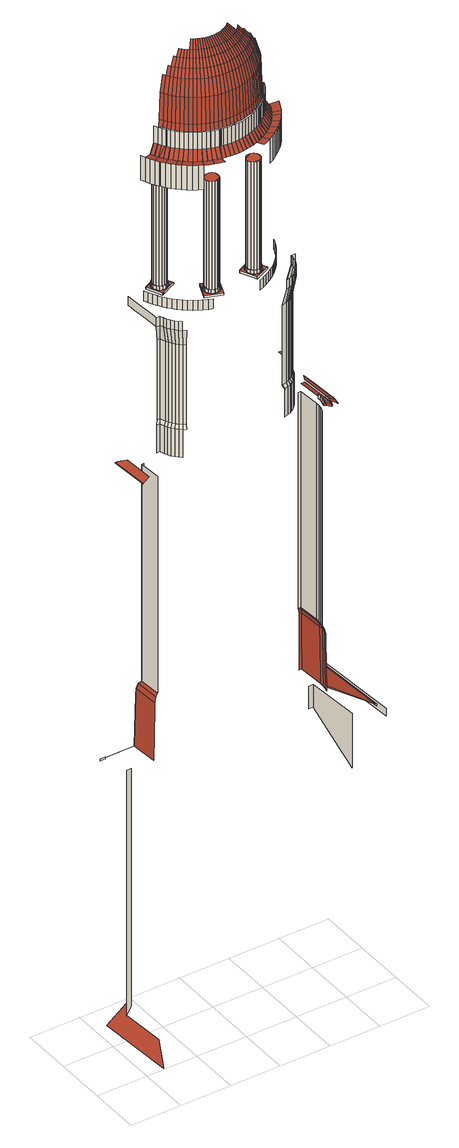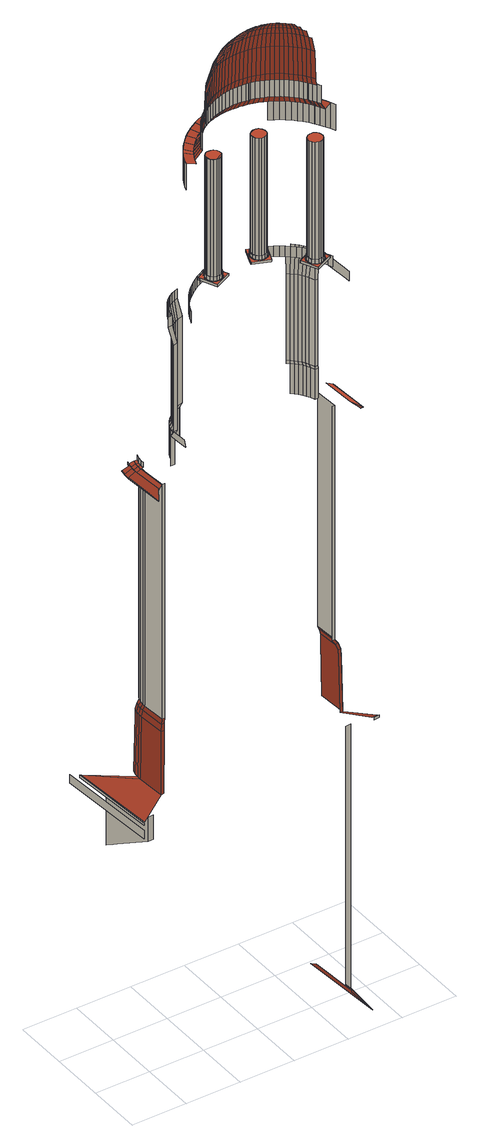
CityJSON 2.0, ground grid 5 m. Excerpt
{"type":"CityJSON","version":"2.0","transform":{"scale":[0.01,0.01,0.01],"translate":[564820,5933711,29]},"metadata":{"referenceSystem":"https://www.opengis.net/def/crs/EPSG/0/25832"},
"CityObjects":{
"building1":{"type":"Building","attributes":{"Grundfläche 2D":"3244.590595","Grundhöhe NN":"18.526"},"children":["building1-1","building1-2","building1-3","building1-4","building1-5","building1-6","building1-7","building1-8","building1-9","building1-10","building1-11","building1-12"],"geometry":[{"type":"MultiSurface","lod":"3","boundaries":[[[0,1,2,3]],[[4,5,6,7,8,9,10]],[[11,12,13,14,15,16]],[[17,18,19,20]],[[14,13,21,22]],[[6,5,23,24]],[[25,9,8]],[[14,26,27,15]],[[14,22,26]],[[28,29,30,31,32,17,33,34]],[[31,30,29,28,35,36]],[[37,38,39,40]],[[35,40,39,36]],[[31,41,42,18,17,32]],[[41,31,36,43]],[[43,36,39,44]],[[44,39,38,45]],[[46,47,48,49]],[[50,46,49,51]],[[52,53,54,55]],[[56,50,51,57]],[[58,49,48,59,60]],[[52,61,62,63,53]],[[64,56,57,65]],[[66,67,68,48,47,69,70,71,72,73]],[[63,62,61,58,60,59]],[[74,52,55,75]],[[76,74,75,77]],[[51,49,58,78,79]],[[80,64,65,81]],[[57,51,79,82]],[[83,76,77,84]],[[52,74,85,86,61]],[[74,76,87,85]],[[65,57,82,88]],[[61,86,85,79,78,58]],[[76,83,89,87]],[[85,87,82,79]],[[90,80,81,91]],[[92,83,84,93]],[[81,65,88,94]],[[87,89,88,82]],[[83,92,95,89]],[[96,97,98,99]],[[89,95,94,88]],[[100,92,93,101]],[[102,96,99,103]],[[91,81,94,104]],[[105,90,91,106]],[[92,100,107,95]],[[108,102,103,109]],[[95,107,104,94]],[[110,100,101,111]],[[106,91,104,112]],[[113,108,109,114]],[[100,110,115,107]],[[116,113,114,117]],[[107,115,112,104]],[[118,119,120,116,117,121]],[[122,123,124,125,126,127]],[[128,106,112,129]],[[110,130,131,115]],[[124,132,133,125]],[[115,131,129,112]],[[134,133,132,135,136]],[[137,119,118,138]],[[139,96,102,108,140,141,142,143]],[[136,144,145,146,147,134]],[[148,149,140,108,113,116,120,119,150,151]],[[145,152,153,146]],[[154,137,138,155]],[[152,156,157,153]],[[143,158,139]],[[159,154,155,160]],[[141,161,142]],[[150,119,137,154,162,163,164,165]],[[156,166,167,157]],[[149,168,169,140]],[[143,142,161,170,158]],[[171,159,160,172]],[[161,141,140,169,173]],[[165,174,150]],[[151,150,174,175,176,148]],[[167,166,177,178]],[[162,154,159,179,180]],[[158,170,161,181,182,183]],[[149,148,184,185,168]],[[161,173,169,186,187,181]],[[148,176,184]],[[188,171,172,189]],[[177,190,191,178]],[[169,168,185,192,193,186]],[[165,164,194,174]],[[163,162,195,194,164]],[[185,184,176,196,197,192]],[[176,175,198,196]],[[199,200,201,202]],[[198,175,174,203]],[[179,159,171,188,204,205,206,207]],[[208,199,202,209]],[[210,211,200,199]],[[180,179,212,195,162]],[[174,194,213,203]],[[214,215,216,188,189,217]],[[191,190,218,219]],[[220,210,199,208]],[[221,208,209,222]],[[207,212,179]],[[194,195,223,213]],[[224,220,208,221]],[[225,221,222,226]],[[218,227,228,219]],[[229,230,210,220]],[[231,211,210,230]],[[232,215,214,233]],[[224,221,225,234]],[[207,206,235,212]],[[236,225,226,237]],[[223,195,212,238]],[[239,229,220,224]],[[205,204,240,235,206]],[[204,188,216,215,232,241,242,243,244]],[[245,234,225,236]],[[212,235,246,238]],[[247,236,237,248]],[[249,239,224,234]],[[244,240,204]],[[228,227,250,251]],[[252,245,236,247]],[[253,249,234,245]],[[254,255,230,229]],[[235,240,256,246]],[[247,248,257,258]],[[244,243,259,240]],[[260,254,229,239]],[[252,247,258,261]],[[262,253,245,252]],[[263,260,239,249]],[[251,250,264,265]],[[242,241,266,259,243]],[[267,258,257,268]],[[256,240,259,269]],[[270,262,252,261]],[[271,261,258,267]],[[272,263,249,253]],[[273,266,241]],[[241,232,274,275,276,277,278,279,273]],[[280,267,268,281]],[[264,282,283,284,285,265]],[[286,272,253,262]],[[287,270,261,271]],[[259,266,288,269]],[[289,271,267,280]],[[254,260,290,291]],[[292,286,262,270]],[[266,273,279,293,294]],[[278,293,279]],[[260,263,295,290]],[[296,280,281,297]],[[298,287,271,289]],[[266,294,293,299,300,288]],[[301,289,280,296]],[[263,272,302,295]],[[303,292,270,287]],[[272,286,304,302]],[[305,298,289,301]],[[306,296,297,307]],[[278,277,276,308,309,293]],[[310,301,296,306]],[[275,311,312,313,314,315,276]],[[293,309,316,299]],[[286,292,317,304]],[[303,287,298,318]],[[319,320,290,295]],[[321,305,301,310]],[[322,319,295,302]],[[316,309,308,323]],[[324,306,307,325]],[[292,303,326,317]],[[327,318,298,305]],[[308,276,315,328,329]],[[330,310,306,324]],[[331,322,302,304]],[[308,329,328,332,333,323]],[[303,318,334,326]],[[314,313,335,328,315]],[[336,321,310,330]],[[337,331,304,317]],[[327,305,321,338]],[[339,324,325,340]],[[341,330,324,339]],[[318,327,342,334]],[[337,317,326,343]],[[344,338,321,336]],[[338,345,342,327]],[[346,336,330,341]],[[332,328,335,347]],[[348,343,326,334]],[[349,350,351,352,335,313]],[[353,339,340,354]],[[355,341,339,353]],[[335,352,351,350,356,357,358,347]],[[359,348,334,342]],[[344,360,345,338]],[[349,361,362,363,364,350]],[[365,344,336,346]],[[350,364,363,366,367,356]],[[346,341,355,368]],[[366,363,362,369]],[[370,371,372,362,361]],[[353,354,373,374]],[[359,342,345,375]],[[337,343,376,377]],[[378,355,353,374]],[[379,365,346,368]],[[344,365,380,360]],[[381,368,355,378]],[[343,348,382,376]],[[375,345,360,383]],[[369,362,372,384]],[[348,359,385,382]],[[365,379,386,380]],[[387,374,373,388]],[[389,379,368,381]],[[390,391,392,372,371]],[[393,383,360,380]],[[394,378,374,387]],[[359,375,395,385]],[[396,381,378,394]],[[372,392,397,384]],[[379,389,398,386]],[[399,393,380,386]],[[375,383,400,395]],[[401,389,381,396]],[[402,387,388,403]],[[404,394,387,402]],[[383,393,405,400]],[[391,406,407,408,392]],[[409,396,394,404]],[[410,399,386,398]],[[389,401,411,398]],[[412,401,396,409]],[[393,399,413,405]],[[397,392,408,414]],[[415,402,403,416]],[[417,410,398,411]],[[418,404,402,415]],[[401,412,419,411]],[[420,409,404,418]],[[399,410,421,413]],[[422,423,424,408,407]],[[425,412,409,420]],[[408,424,426,414]],[[427,417,411,419]],[[410,417,428,421]],[[412,425,429,419]],[[430,415,416,431]],[[432,418,415,430]],[[433,420,418,432]],[[417,427,434,428]],[[435,427,419,429]],[[436,437,438,424,423]],[[439,425,420,433]],[[425,439,440,429]],[[424,438,441,426]],[[427,435,442,434]],[[443,430,431,444]],[[445,432,430,443]],[[446,435,429,440]],[[447,433,432,445]],[[448,438,437]],[[449,439,433,447]],[[439,449,450,440]],[[435,446,451,442]],[[448,452,453,438]],[[438,453,454,441]],[[455,446,440,450]],[[456,443,444,457]],[[446,455,458,451]],[[459,445,443,456]],[[460,447,445,459]],[[449,461,462,450]],[[461,449,447,460]],[[463,455,450,462]],[[455,463,464,458]],[[465,466,467,453,452]],[[453,467,468,454]],[[461,469,470,462]],[[471,456,457,472]],[[473,459,456,471]],[[474,460,459,473]],[[469,461,460,474]],[[463,475,476,464]],[[475,463,462,470]],[[477,467,466]],[[475,478,479,476]],[[469,480,481,470]],[[477,482,483,467]],[[478,475,470,481]],[[480,469,474,484]],[[484,474,473,485]],[[485,473,471,486]],[[486,471,472,487]],[[468,467,483,488]],[[478,489,490,479]],[[491,483,482]],[[492,493,481,480]],[[489,478,481,493]],[[480,484,494,492]],[[483,495,496,497,498,488]],[[489,499,500,490]],[[483,491,501,496,495]],[[494,484,485,502]],[[502,485,486,503]],[[503,486,487,504]],[[505,506,507,508]],[[499,489,493,509]],[[492,510,509,493]],[[511,512,500,499]],[[513,496,501]],[[482,514,515,516,517,518,513,501,491]],[[510,492,494,519]],[[519,494,502,520]],[[496,521,522,523,524,497]],[[511,525,526,512]],[[511,499,509,527]],[[520,502,503,528]],[[513,518,522,521,496]],[[528,503,504,529]],[[510,530,527,509]],[[506,531,532,533,534,507]],[[530,510,519,535]],[[536,537,526,525]],[[525,511,527,538]],[[517,522,518]],[[535,519,520,539]],[[522,540,541,542,543,523]],[[544,538,527,530]],[[539,520,528,545]],[[545,528,529,546]],[[536,547,548,537]],[[522,517,549,541,540]],[[536,525,538,550]],[[530,535,551,544]],[[532,552,553,533]],[[554,550,538,544]],[[551,535,539,555]],[[555,539,545,556]],[[557,516,558,559]],[[547,536,550,560]],[[556,545,546,561]],[[541,562,563,564,565,542]],[[566,567,563,562,541,549]],[[516,557,568,569,567,566,549,517]],[[554,544,551,570]],[[554,571,560,550]],[[563,572,573,564]],[[572,574,575,573]],[[567,572,563]],[[576,547,560,577]],[[570,551,555,578]],[[552,579,580,581,582,553]],[[583,574,572,567]],[[578,555,556,584]],[[574,585,586,587,588,575]],[[584,556,561,589]],[[571,590,577,560]],[[571,554,570,591]],[[574,583,592,586,585]],[[593,576,577,594]],[[595,569,568,557,559,596]],[[591,570,578,597]],[[590,598,594,577]],[[578,584,599,597]],[[580,600,601,581]],[[602,593,594,603]],[[590,571,591,604]],[[599,584,589,605]],[[586,606,607,587]],[[608,586,592]],[[567,569,609,610,611,612,608,592,583]],[[608,612,606,586]],[[613,610,609,569,595,614]],[[598,615,603,594]],[[604,591,597,616]],[[598,590,604,617]],[[616,597,599,618]],[[619,620,621,622]],[[618,599,605,623]],[[600,624,625,601]],[[626,627,628,620]],[[615,629,630,603]],[[607,606,631,632]],[[627,626,633,634]],[[617,604,616,635]],[[620,628,636,637,638,621]],[[639,640,631,606,612]],[[615,598,617,641]],[[627,642,636,628]],[[635,616,618,643]],[[611,610,613,644]],[[645,646,621,638,637]],[[643,618,623,647]],[[617,635,648,641]],[[642,627,634,649]],[[632,631,650,651]],[[652,653,646,645]],[[629,615,641,654]],[[625,624,655,656]],[[657,658,650,631,640]],[[612,611,659,660,658,657,640,639]],[[648,635,643,661]],[[643,647,662,661]],[[636,663,664,637]],[[642,665,663,636]],[[666,629,654,667]],[[659,611,644,668]],[[654,641,648,669]],[[670,645,637,664]],[[651,650,671,672]],[[665,642,649,673]],[[674,652,645,670]],[[655,675,676,656]],[[669,648,661,677]],[[678,679,671,650,658]],[[661,662,680,677]],[[663,681,682,664]],[[667,654,669,683]],[[684,681,663,665]],[[671,685,686,672]],[[687,670,664,682]],[[684,665,673,688]],[[689,674,670,687]],[[660,659,668,690]],[[691,671,679]],[[691,692,685,671]],[[683,669,677,693]],[[677,680,694,693]],[[695,667,683,696]],[[681,697,698,682]],[[676,675,699,700]],[[658,660,701,702,692,691,679,678]],[[703,697,681,684]],[[686,685,704,705]],[[706,687,682,698]],[[703,684,688,707]],[[696,683,693,708]],[[709,689,687,706]],[[710,711,704,685]],[[710,685,692]],[[708,693,694,712]],[[701,660,690,713]],[[697,714,715,698]],[[703,716,714,697]],[[705,704,717,718]],[[700,699,719,720]],[[721,706,698,715]],[[716,703,707,722]],[[723,724,717,704]],[[725,709,706,721]],[[723,704,711]],[[692,702,726,711,710]],[[714,727,728,715]],[[717,729,730,731,732,718]],[[716,733,727,714]],[[702,701,713,734]],[[735,721,715,728]],[[720,719,736,737]],[[733,716,722,738]],[[739,725,721,735]],[[740,741,730,729,717,724]],[[727,742,743,728]],[[733,744,742,727]],[[745,735,728,743]],[[744,733,738,746]],[[726,702,734,747]],[[737,736,748,749]],[[742,750,751,743]],[[752,739,735,745]],[[744,753,750,742]],[[754,745,743,751]],[[753,744,746,755]],[[724,723,711,726,756,757,758,759,760,761,762,741,740]],[[750,763,764,751]],[[753,765,763,750]],[[749,748,766,767]],[[768,752,745,754]],[[769,757,756,726,747,770]],[[765,753,755,771]],[[763,772,773,764]],[[754,751,764,774]],[[765,775,772,763]],[[776,768,754,774]],[[766,777,778,779,780,767]],[[781,774,764,773]],[[782,759,758,757,769,783]],[[775,765,771,784]],[[772,785,786,787,788,773]],[[789,790,786,785,772,775]],[[787,791,781,773,788]],[[792,776,774,781]],[[793,790,789,775,784,794]],[[786,795,796,797,798,787]],[[799,792,781,791]],[[786,790,800,796,795]],[[760,759,782,801]],[[802,791,787,798,797]],[[800,790,793,803]],[[804,799,791,802]],[[805,806,807,808,809,796,800]],[[810,811,812,813]],[[811,814,815,812]],[[816,814,811,817]],[[818,819,820,821]],[[814,822,823,815]],[[824,825,819,818]],[[826,827,816,817,828]],[[816,829,822,814]],[[822,830,831,823]],[[819,832,833,820]],[[827,826,828,834,835,836,837]],[[829,838,830,822]],[[825,839,832,819]],[[840,841,829,816,827]],[[832,842,843,833]],[[841,840,827,837,836,844,845]],[[839,846,842,832]],[[847,848,838,829,841]],[[825,824,849,850]],[[847,841,845,844,851,848]],[[852,831,830,853]],[[854,853,830,838]],[[853,855,856,852]],[[850,849,857,858]],[[848,859,854,838]],[[839,825,850,860]],[[861,855,853,854]],[[846,839,860,862]],[[860,850,858,863]],[[859,864,861,854]],[[865,859,848,851,866]],[[844,867,851]],[[864,859,865,866,868,869]],[[862,860,863,870]],[[871,872,863,858,873]],[[874,846,862,875]],[[876,872,871,873,877,878]],[[879,880,881,882,883,884]],[[885,886,870,863,872]],[[885,872,876,887]],[[886,885,887,888]],[[889,890,891,892,870,886]],[[880,879,893,894]],[[895,891,890,889,886,888,896]],[[866,851,867,897]],[[898,899,900,901]],[[902,903,904,905]]],"semantics":{"surfaces":[{"type":"WallSurface"},{"type":"RoofSurface"}],"values":[0,1,0,1,1,0,1,0,1,1,1,0,1,1,1,1,0,0,0,0,0,0,0,0,0,0,0,0,0,0,0,0,0,0,0,0,0,0,0,0,0,0,0,0,0,0,0,0,0,0,0,0,0,0,0,0,0,0,0,0,0,0,0,0,0,0,1,0,1,0,0,0,1,0,1,1,0,1,1,0,1,1,1,0,1,0,1,0,1,0,0,0,1,1,0,0,1,0,1,1,1,1,0,0,0,1,1,1,0,1,1,0,1,1,0,1,1,1,0,1,1,1,1,0,1,1,1,0,1,1,1,0,1,1,1,1,1,1,0,1,1,0,1,1,1,1,1,1,0,1,1,0,1,1,1,1,1,1,1,1,0,1,1,1,1,1,1,1,1,1,0,1,1,1,1,1,0,1,1,1,1,1,1,0,1,1,1,1,1,1,1,1,1,1,1,1,0,1,1,1,1,0,1,1,1,1,0,1,0,1,1,1,1,1,1,1,1,1,1,0,1,1,1,1,1,1,1,1,1,0,1,1,1,1,1,1,1,1,1,1,1,1,1,0,1,1,1,1,1,1,1,1,0,1,1,1,1,1,1,1,1,1,1,1,0,1,1,1,1,1,1,1,1,1,1,0,1,1,1,1,1,1,1,1,1,1,0,1,1,1,1,1,1,1,1,1,1,1,1,1,1,1,1,0,1,1,1,1,1,0,1,1,1,1,1,0,1,1,1,1,1,1,1,0,1,1,1,1,1,1,0,1,1,1,1,1,0,1,1,1,1,1,1,1,0,1,1,1,0,1,1,0,1,1,1,1,0,0,1,1,1,0,1,1,0,1,1,1,1,1,0,1,1,1,0,1,1,1,0,1,1,1,0,1,1,1,1,0,1,0,0,1,0,0,1,0,1,1,0,1,0,0,1,1,0,0,0,1,0,1,1,1,1,0,0,1,0,1,0,0,0,0,0,1,1,1,0,1,0,0,0,0,0,0,1,1,1,1,1,0,0,1,0,0,0,0,1,0,1,1,1,0,0,0,0,0,0,0,1,0,1,1,0,0,0,0,0,0,0,0,1,0,0,0,0,0,0,0,0,0,0,0,1,0,0,0,0,0,0,0,0,0,0,0,0,0,0,0,0,0,0,0,0,0,0,0,0,0,0,0,0,0,1,0,0,1,1,1,0,0,1,1,1,1,0,1,1,1,1,1,0,1,0,0,1,1,1,1,0,1,1,1,1,0,1,1,0,0,1,0,0,1,0,0,1,0,0]}}]},
"building1-1":{"type":"BuildingInstallation","parents":["building1"],"geometry":[{"type":"MultiSurface","lod":"3","boundaries":[[[906,907,908,909,910,911,912,913,914,915,916,917,918,919,920,921,922,923,924,925,926,927]],[[928,929,930,912,911,910]],[[931,928,910,909]],[[930,932,913,912]],[[914,913,932,933]],[[933,934,915,914]],[[934,935,936,917,916,915]],[[936,937,918,917]],[[937,938,939,920,919,918]],[[940,922,921,920,939,941]],[[940,942,943,924,923,922]],[[925,924,943,944]],[[944,945,926,925]],[[927,926,945,946]],[[946,947,948,907,906,927]],[[948,949,908,907]],[[949,931,909,908]]],"semantics":{"surfaces":[{"type":"RoofSurface"},{"type":"WallSurface"}],"values":[0,1,1,1,1,1,1,1,1,1,1,1,1,1,1,1,1]}}]},
"building1-2":{"type":"BuildingInstallation","parents":["building1"],"geometry":[{"type":"MultiSurface","lod":"3","boundaries":[[[950,951,952,953,954,955,956,957,958,959,960,961,962,963,964,965,966,967,968,969]],[[970,971,972,955,954,953]],[[973,970,953,952]],[[972,974,956,955]],[[957,956,974,975]],[[975,976,958,957]],[[976,977,959,958]],[[977,978,979,961,960,959]],[[979,980,962,961]],[[981,964,963,962,980,982]],[[981,983,965,964]],[[983,984,985,967,966,965]],[[985,986,968,967]],[[986,987,969,968]],[[950,969,987,988]],[[988,989,951,950]],[[989,973,952,951]]],"semantics":{"surfaces":[{"type":"RoofSurface"},{"type":"WallSurface"}],"values":[0,1,1,1,1,1,1,1,1,1,1,1,1,1,1,1,1]}}]},
"building1-3":{"type":"BuildingInstallation","parents":["building1"],"geometry":[{"type":"MultiSurface","lod":"3","boundaries":[[[990,991,992,993,994,995,996,997,998,999],[1000,1001,1002,1003,1004,1005,1006,1007,1008,1009,1010,1011,1012,1013,1014,1015,1016,1017,1018]],[[1019,1020,993,992]],[[994,993,1020,1021]],[[1021,1022,1023,996,995,994]],[[1023,1024,1025,1026,999,998,997,996]],[[1026,1027,990,999]],[[1027,1028,991,990]],[[1028,1019,992,991]]],"semantics":{"surfaces":[{"type":"RoofSurface"},{"type":"WallSurface"}],"values":[0,1,1,1,1,1,1,1]}}]},
"building1-4":{"type":"BuildingInstallation","parents":["building1"],"geometry":[{"type":"MultiSurface","lod":"3","boundaries":[[[1000,1018,1017,1016,1015,1014,1013,1012,1011,1010,1009,1008,1007,1006,1005,1004,1003,1002,1001]],[[1029,1030,1014,1015]],[[1030,1031,1013,1014]],[[1032,1033,1018,1000]],[[1033,1034,1017,1018]],[[1031,1035,1036,1011,1012,1013]],[[1036,1037,1010,1011]],[[1037,1038,1009,1010]],[[1038,1039,1008,1009]],[[1040,1006,1007,1008,1039,1041]],[[1040,1042,1043,1004,1005,1006]],[[1043,1044,1003,1004]],[[1002,1003,1044,1045]],[[1045,1046,1001,1002]],[[1046,1032,1000,1001]],[[1034,1047,1016,1017]],[[1015,1016,1047,1029]]],"semantics":{"surfaces":[{"type":"RoofSurface"},{"type":"WallSurface"}],"values":[0,1,1,1,1,1,1,1,1,1,1,1,1,1,1,1,1]}}]},
"building1-5":{"type":"BuildingInstallation","parents":["building1"],"geometry":[{"type":"MultiSurface","lod":"3","boundaries":[[[1048,1049,1050,1051,1052,1053,1054],[1055,1056,1057,1058,1059,1060,1061,1062,1063,1064,1065,1066,1067,1068,1069,1070,1071]],[[1072,1073,1074,1051,1050,1049]],[[1074,1075,1076,1053,1052,1051]],[[1076,1077,1054,1053]],[[1077,1078,1072,1049,1048,1054]]],"semantics":{"surfaces":[{"type":"RoofSurface"},{"type":"WallSurface"}],"values":[0,1,1,1,1]}}]},
"building1-6":{"type":"BuildingInstallation","parents":["building1"],"geometry":[{"type":"MultiSurface","lod":"3","boundaries":[[[1058,1057,1056,1055,1071,1070,1069,1068,1067,1066,1065,1064,1063,1062,1061,1060,1059]],[[1079,1062,1080]],[[1079,1081,1061,1062]],[[1081,1082,1060,1061]],[[1083,1084,1057,1058]],[[1056,1057,1084,1085]],[[1086,1087,1070,1071]],[[1087,1088,1069,1070]],[[1088,1089,1068,1069]],[[1089,1090,1067,1068]],[[1085,1091,1055,1056]],[[1091,1086,1071,1055]],[[1090,1092,1066,1067]],[[1092,1093,1065,1066]],[[1093,1094,1064,1065]],[[1094,1080,1062,1063,1064]],[[1059,1060,1082,1095]],[[1095,1083,1058,1059]]],"semantics":{"surfaces":[{"type":"RoofSurface"},{"type":"WallSurface"}],"values":[0,1,1,1,1,1,1,1,1,1,1,1,1,1,1,1,1,1]}}]},
"building1-7":{"type":"BuildingInstallation","parents":["building1"],"geometry":[{"type":"MultiSurface","lod":"3","boundaries":[[[1096,1097,1098,1099,1100,1101,1102,1103,1104,1105,1106,1107,1108,1109]],[[1107,1110,1108]],[[1097,1111,1098]],[[1098,1112,1099]],[[1113,1114,1107,1106]],[[1104,1103,1115,1116]],[[1104,1117,1105]],[[1106,1105,1118,1119]],[[1120,1121,1122,1109,1108,1110]],[[1110,1107,1123,1120]],[[1122,1124,1096,1109]],[[1124,1125,1097,1096]],[[1125,1126,1111,1097]],[[1126,1127,1128,1112,1098,1111]],[[1128,1129,1130,1100,1099,1112]],[[1130,1131,1132,1102,1101,1100]],[[1132,1133,1103,1102]],[[1133,1134,1115,1103]],[[1134,1135,1116,1115]],[[1135,1136,1104,1116]],[[1136,1137,1117,1104]],[[1137,1138,1139,1118,1105,1117]],[[1139,1140,1119,1118]],[[1140,1141,1142,1113,1106,1119]],[[1142,1143,1114,1113]],[[1107,1114,1143,1123]]],"semantics":{"surfaces":[{"type":"RoofSurface"},{"type":"WallSurface"}],"values":[0,0,0,0,0,0,0,0,1,1,1,1,1,1,1,1,1,1,1,1,1,1,1,1,1,1]}}]},
"building1-8":{"type":"BuildingInstallation","parents":["building1"],"geometry":[{"type":"MultiSurface","lod":"3","boundaries":[[[1144,1145,1146,1147,1148,1149,1150,1151,1152,1153,1154,1155,1156,1157,1158,1159,1160,1161,1162,1163]],[[1164,1147,1146,1165]],[[1166,1165,1146,1145]],[[1164,1167,1148,1147]],[[1167,1168,1149,1148]],[[1168,1169,1150,1149]],[[1169,1170,1151,1150]],[[1170,1171,1172,1153,1152,1151]],[[1172,1173,1154,1153]],[[1173,1174,1155,1154]],[[1174,1175,1156,1155]],[[1175,1176,1177,1158,1157,1156]],[[1177,1178,1159,1158]],[[1178,1179,1180,1161,1160,1159]],[[1180,1181,1162,1161]],[[1181,1182,1163,1162]],[[1144,1163,1182,1183]],[[1183,1166,1145,1144]]],"semantics":{"surfaces":[{"type":"RoofSurface"},{"type":"WallSurface"}],"values":[0,1,1,1,1,1,1,1,1,1,1,1,1,1,1,1,1,1]}}]},
"building1-9":{"type":"BuildingInstallation","parents":["building1"],"geometry":[{"type":"MultiSurface","lod":"3","boundaries":[[[1184,1185,1186,1187]],[[1185,1188,1189,1186]],[[1190,1191,1192,1193]],[[1191,1194,1195,1192]],[[1196,1197,1198,1199,1200,1201]],[[1198,1202,1203,1204,1205,1199]],[[1188,1206,1207,1189]],[[1206,1208,1209,1207]],[[1208,1210,1211,1209]],[[1210,1212,1213,1211]],[[1212,1214,1215,1216,1217,1213]],[[1215,1196,1201,1216]],[[1203,1218,1219,1220,1221,1204]],[[1219,1222,1190,1193,1223,1220]],[[1194,1224,1225,1195]],[[1224,1184,1187,1225]]],"semantics":{"surfaces":[{"type":"WallSurface"}],"values":[0,0,0,0,0,0,0,0,0,0,0,0,0,0,0,0]}}]},
"building1-10":{"type":"BuildingInstallation","parents":["building1"],"geometry":[{"type":"MultiSurface","lod":"3","boundaries":[[[1226,1227,1228,1229,1230,1231,1232,1233,1234,1235,1236,1237]],[[1238,1239,1240,1233,1232,1231]],[[1228,1227,1241,1242]],[[1242,1243,1229,1228]],[[1243,1244,1238,1231,1230,1229]],[[1240,1245,1246,1235,1234,1233]],[[1236,1235,1246,1247]],[[1247,1248,1249,1241,1227,1226,1237,1236]]],"semantics":{"surfaces":[{"type":"RoofSurface"},{"type":"WallSurface"}],"values":[0,1,1,1,1,1,1,1]}}]},
"building1-11":{"type":"BuildingInstallation","parents":["building1"],"geometry":[{"type":"MultiSurface","lod":"3","boundaries":[[[1250,1251,1252,1253,1254,1255,1256,1257,1258,1259]],[[1258,1260,1261]],[[1257,1262,1258]],[[1263,1259,1258,1261,1264]],[[1265,1266,1257,1256]],[[1254,1267,1255]],[[1255,1268,1256]],[[1254,1253,1269,1270]],[[1271,1272,1273,1250,1259,1263]],[[1263,1264,1274,1271]],[[1273,1275,1251,1250]],[[1275,1276,1252,1251]],[[1276,1277,1253,1252]],[[1277,1278,1269,1253]],[[1278,1279,1270,1269]],[[1279,1280,1281,1267,1254,1270]],[[1281,1282,1283,1268,1255,1267]],[[1283,1284,1285,1265,1256,1268]],[[1285,1286,1266,1265]],[[1286,1287,1257,1266]],[[1287,1288,1262,1257]],[[1288,1289,1290,1260,1258,1262]],[[1290,1291,1261,1260]],[[1291,1274,1264,1261]]],"semantics":{"surfaces":[{"type":"RoofSurface"},{"type":"WallSurface"}],"values":[0,0,0,0,0,0,0,0,1,1,1,1,1,1,1,1,1,1,1,1,1,1,1,1]}}]},
"building1-12":{"type":"BuildingInstallation","parents":["building1"],"geometry":[{"type":"MultiSurface","lod":"3","boundaries":[[[1292,1293,1294,1295,1296,1297,1298,1299,1300,1301,1302,1303,1304,1305,1306,1307,1308,1309,1310]],[[1311,1312,1296,1295]],[[1313,1311,1295,1294]],[[1312,1314,1297,1296]],[[1314,1315,1298,1297]],[[1315,1316,1299,1298]],[[1316,1317,1300,1299]],[[1317,1318,1301,1300]],[[1318,1319,1302,1301]],[[1319,1320,1321,1304,1303,1302]],[[1321,1322,1323,1306,1305,1304]],[[1323,1324,1325,1308,1307,1306]],[[1325,1326,1309,1308]],[[1326,1327,1310,1309]],[[1327,1328,1292,1310]],[[1328,1329,1293,1292]],[[1329,1313,1294,1293]]],"semantics":{"surfaces":[{"type":"RoofSurface"},{"type":"WallSurface"}],"values":[0,1,1,1,1,1,1,1,1,1,1,1,1,1,1,1,1]}}]}
},
"vertices":[
[114,784,2751],[63,781,2751],[63,781,2773],[114,784,2773],[264,210,150],[234,640,150],[281,643,221],[278,675,221],[276,709,221],[127,785,5],[181,14,5],[240,405,5757],[240,405,5762],[240,408,5762],[214,783,5762],[214,783,5757],[240,408,5757],[334,679,2858],[359,681,2858],[125,775,2773],[74,771,2773],[305,412,5799],[284,712,5799],[234,640,2672],[281,643,2672],[275,719,196],[238,785,5762],[238,785,5757],[362,420,3448],[362,423,3448],[346,648,3448],[345,670,3448],[343,671,3384],[352,418,2858],[361,419,3384],[376,421,3502],[360,657,3502],[395,424,5757],[380,639,5757],[380,639,3533],[395,424,3533],[369,671,3448],[368,673,3384],[384,658,3502],[404,641,3533],[404,641,5757],[526,584,7257],[491,582,7257],[491,582,7165],[526,584,7165],[537,553,7257],[537,553,7165],[537,600,6136],[505,598,6136],[505,598,5850],[537,600,5850],[551,522,7257],[551,522,7165],[548,617,6999],[520,615,6998],[533,616,6998],[548,617,6176],[533,616,6176],[520,615,6176],[569,493,7257],[569,493,7165],[470,872,7165],[477,783,7165],[489,613,7165],[489,613,7257],[470,872,7257],[464,963,7257],[464,963,7165],[467,924,7165],[551,559,6136],[551,559,5850],[565,530,6136],[565,530,5850],[553,603,6999],[566,565,6999],[590,465,7257],[590,465,7165],[579,537,6999],[581,501,6136],[581,501,5850],[566,565,6176],[553,603,6176],[579,537,6176],[595,511,6999],[595,511,6176],[614,440,7257],[614,440,7165],[601,475,6136],[601,475,5850],[614,485,6999],[614,485,6176],[515,786,8774],[499,827,8774],[499,827,8525],[515,786,8525],[624,450,6136],[624,450,5850],[535,744,8774],[535,744,8525],[635,462,6999],[640,417,7257],[640,417,7165],[635,462,6176],[557,704,8774],[557,704,8525],[649,429,6136],[649,429,5850],[659,441,6999],[579,668,8774],[579,668,8525],[659,441,6176],[582,664,8774],[582,664,8525],[609,627,8525],[609,627,8774],[593,649,8774],[593,649,8525],[537,843,7257],[550,810,7257],[553,802,7257],[553,802,7358],[550,810,7358],[537,843,7358],[669,397,7165],[685,423,6999],[677,410,6136],[685,423,6176],[572,763,7257],[572,763,7358],[593,725,7358],[577,753,7257],[593,725,7257],[638,591,8774],[638,591,8525],[587,817,8759],[624,743,8759],[606,778,8759],[605,780,8759],[588,816,8759],[606,703,7257],[616,688,7257],[616,688,7358],[606,703,7358],[647,708,8759],[626,742,8759],[671,675,8759],[649,706,8759],[642,652,7257],[642,652,7358],[670,558,8774],[670,558,8525],[669,619,7257],[669,619,7358],[639,839,8843],[703,526,8774],[703,526,8525],[655,805,8843],[725,613,8759],[698,642,8759],[697,643,8759],[672,674,8759],[699,587,7257],[699,587,7358],[688,750,8843],[673,772,8843],[648,822,8843],[739,496,8774],[739,496,8525],[660,797,8843],[716,710,8843],[696,736,8843],[695,739,8843],[731,557,7257],[731,557,7358],[755,585,8759],[727,612,8759],[655,805,9016],[648,822,9016],[639,839,9016],[694,739,8843],[691,744,8843],[673,772,9016],[660,797,9016],[776,469,8774],[776,469,8525],[764,529,7257],[764,529,7358],[691,744,9016],[688,750,9016],[740,681,8843],[766,653,8843],[695,739,9016],[694,739,9016],[696,736,9016],[696,786,9082],[679,817,9082],[669,812,9016],[686,780,9016],[716,710,9016],[821,534,8759],[789,557,8759],[787,558,8759],[757,583,8759],[716,755,9082],[706,749,9016],[706,791,9350],[689,822,9350],[793,627,8843],[740,681,9016],[815,444,8525],[815,444,8774],[809,448,8774],[809,448,8525],[800,503,7257],[800,503,7358],[724,761,9350],[737,726,9082],[728,719,9016],[766,653,9016],[745,733,9350],[760,698,9082],[751,691,9016],[836,480,7257],[836,480,7358],[762,787,9507],[745,814,9507],[730,843,9507],[856,422,8774],[856,422,8525],[768,705,9350],[822,603,8843],[784,672,9082],[776,664,9016],[793,627,9016],[782,761,9507],[853,581,8843],[892,492,8759],[857,511,8759],[855,512,8759],[822,533,8759],[792,679,9350],[822,603,9016],[810,647,9082],[803,638,9016],[802,736,9507],[875,459,7257],[875,459,7358],[818,655,9350],[824,712,9507],[794,808,9586],[778,834,9586],[853,581,9016],[831,615,9016],[838,624,9082],[884,560,8843],[811,784,9586],[845,633,9350],[848,689,9507],[831,760,9586],[914,440,7257],[914,440,7358],[917,542,8843],[867,603,9082],[861,593,9016],[884,560,9016],[873,669,9507],[874,612,9350],[851,738,9586],[893,491,8759],[898,402,8774],[941,385,8774],[969,458,8759],[967,459,8759],[931,473,8759],[929,474,8759],[898,583,9082],[892,573,9016],[924,436,7257],[956,424,7257],[956,424,7358],[924,436,7358],[873,718,9586],[899,650,9507],[917,542,9016],[904,593,9350],[855,817,9653],[840,839,9653],[896,698,9586],[952,526,8843],[930,536,8843],[872,797,9653],[930,566,9082],[924,556,9016],[927,632,9507],[952,526,9016],[930,536,9016],[934,575,9350],[890,777,9653],[921,681,9586],[910,759,9653],[955,616,9507],[962,550,9082],[958,540,9016],[987,512,8843],[984,513,8843],[967,560,9350],[985,371,8774],[1029,359,8774],[1047,436,8759],[1008,446,8759],[1007,446,8759],[984,513,9016],[930,742,9653],[946,664,9586],[910,830,9704],[895,848,9704],[985,602,9507],[926,813,9704],[987,512,9016],[996,537,9082],[992,526,9016],[952,726,9653],[972,650,9586],[1022,500,8843],[1010,504,8843],[999,547,9350],[943,797,9704],[1022,500,9016],[1010,504,9016],[974,712,9653],[1060,490,8843],[1015,590,9507],[961,782,9704],[1000,637,9586],[1030,526,9082],[1027,515,9016],[1033,536,9350],[998,699,9653],[980,768,9704],[1028,626,9586],[1022,688,9653],[1046,580,9507],[1060,490,9016],[1000,755,9704],[1049,435,8759],[1070,489,8843],[1069,489,8843],[1067,489,8843],[1065,517,9082],[1062,506,9016],[1067,527,9350],[1070,489,9016],[1069,489,9016],[1067,489,9016],[1021,744,9704],[1047,678,9653],[1087,428,8759],[1096,484,8843],[1077,488,8843],[1075,488,8843],[1056,616,9586],[1077,488,9016],[1075,488,9016],[1077,572,9507],[1096,484,9016],[1089,428,8759],[1128,422,8759],[1134,479,8843],[1098,499,9016],[1100,510,9082],[1042,734,9704],[1024,832,9760],[1009,843,9760],[1102,521,9350],[1086,609,9586],[1072,670,9653],[1109,566,9507],[1040,822,9760],[1064,725,9704],[1134,479,9016],[1056,813,9760],[1098,663,9653],[1136,505,9082],[1135,494,9016],[1115,603,9586],[1130,422,8759],[1169,420,8759],[1171,476,8843],[1086,718,9704],[1137,516,9350],[1073,805,9760],[1142,562,9507],[1171,476,9016],[1124,658,9653],[1109,712,9704],[1090,798,9760],[1145,599,9586],[1172,503,9082],[1172,492,9016],[1172,514,9350],[1108,792,9760],[1171,420,8759],[1211,420,8759],[1209,476,8843],[1174,560,9507],[1132,707,9704],[1151,654,9653],[1175,597,9586],[1126,788,9760],[1209,476,9016],[1208,503,9082],[1209,492,9016],[1155,704,9704],[1208,514,9350],[1177,653,9653],[1207,560,9507],[1144,784,9760],[1212,420,8759],[1252,422,8759],[1247,479,8843],[1206,597,9586],[1247,479,9016],[1179,703,9704],[1163,782,9760],[1204,653,9653],[1244,505,9082],[1245,494,9016],[1243,516,9350],[1239,562,9507],[1181,781,9760],[1202,703,9704],[1254,422,8759],[1293,427,8759],[1284,483,8843],[1236,599,9586],[1231,654,9653],[1284,483,9016],[1200,781,9760],[1280,510,9082],[1282,498,9016],[1278,520,9350],[1226,704,9704],[1271,566,9507],[1295,428,8759],[1266,603,9586],[1257,658,9653],[1219,782,9760],[1334,435,8759],[1321,490,8843],[1321,490,9016],[1249,707,9704],[1316,516,9082],[1318,505,9016],[1237,784,9760],[1313,527,9350],[1303,572,9507],[1295,608,9586],[1283,662,9653],[1272,712,9704],[1256,788,9760],[1335,436,8759],[1374,445,8759],[1358,500,8843],[1358,500,9016],[1324,616,9586],[1309,669,9653],[1351,525,9082],[1354,514,9016],[1347,536,9350],[1335,580,9507],[1295,717,9704],[1273,792,9760],[1375,446,8759],[1318,725,9704],[1291,798,9760],[1353,625,9586],[1334,677,9653],[1413,458,8759],[1394,511,8843],[1366,590,9507],[1381,547,9350],[1385,536,9082],[1389,525,9016],[1394,511,9016],[1339,733,9704],[1309,805,9760],[1414,458,8759],[1381,636,9586],[1359,687,9653],[1396,602,9507],[1403,515,8843],[1429,525,8843],[1429,525,9016],[1403,515,9016],[1361,743,9704],[1326,813,9760],[1451,473,8759],[1414,560,9350],[1419,550,9082],[1423,539,9016],[1426,423,7257],[1466,439,7257],[1466,439,7358],[1426,423,7358],[1383,698,9653],[1408,649,9586],[1381,754,9704],[1342,822,9760],[1453,474,8759],[1442,385,8774],[1482,401,8774],[1524,421,8774],[1490,492,8759],[1489,491,8759],[1426,616,9507],[1446,575,9350],[1447,534,8843],[1463,541,8843],[1463,541,9016],[1447,534,9016],[1401,767,9704],[1358,832,9760],[1407,711,9653],[1451,565,9082],[1456,555,9016],[1435,663,9586],[1469,441,7257],[1506,458,7257],[1506,458,7358],[1469,441,7358],[1454,631,9507],[1420,781,9704],[1373,842,9760],[1429,725,9653],[1477,592,9350],[1471,546,8843],[1496,559,8843],[1496,559,9016],[1471,546,9016],[1460,680,9586],[1483,582,9082],[1489,572,9016],[1439,796,9704],[1387,854,9760],[1525,511,8759],[1451,741,9653],[1481,649,9507],[1544,479,7257],[1544,479,7358],[1485,697,9586],[1507,611,9350],[1513,601,9082],[1565,443,8774],[1524,421,8525],[1565,443,8525],[1472,758,9653],[1520,592,9016],[1519,574,8843],[1525,578,8843],[1525,578,9016],[1519,574,9016],[1527,512,8759],[1560,533,8759],[1600,465,8774],[1604,468,8774],[1508,668,9507],[1508,717,9586],[1528,579,8843],[1528,579,9016],[1530,581,8843],[1530,581,9016],[1456,812,9704],[1491,776,9653],[1536,631,9350],[1562,490,7257],[1581,502,7257],[1581,502,7358],[1562,490,7358],[1561,534,8759],[1543,623,9082],[1532,583,8843],[1559,602,8843],[1559,602,9016],[1532,583,9016],[1550,614,9016],[1530,737,9586],[1533,688,9507],[1593,557,8759],[1472,829,9704],[1509,796,9653],[1604,468,8525],[1600,465,8525],[1563,654,9350],[1551,759,9586],[1570,646,9082],[1616,527,7257],[1616,527,7358],[1487,847,9704],[1527,816,9653],[1557,711,9507],[1578,637,9016],[1588,626,8843],[1588,626,9016],[1595,558,8759],[1623,482,8774],[1641,495,8774],[1677,524,8774],[1625,583,8759],[1641,495,8525],[1623,482,8525],[1570,782,9586],[1589,678,9350],[1579,734,9507],[1597,670,9082],[1655,434,6176],[1655,437,6176],[1655,437,6999],[1655,434,6999],[1605,662,9016],[1650,555,7257],[1650,555,7358],[1672,426,6136],[1675,426,6136],[1658,438,6176],[1588,807,9586],[1542,838,9653],[1616,651,8843],[1616,651,9016],[1672,426,5850],[1675,426,5850],[1613,704,9350],[1708,453,6176],[1708,453,6999],[1658,438,6999],[1627,584,8759],[1656,611,8759],[1600,759,9507],[1714,438,6136],[1622,696,9082],[1677,524,8525],[1719,424,7165],[1688,414,7165],[1630,689,9016],[1636,731,9350],[1714,438,5850],[1641,679,8843],[1641,679,9016],[1719,424,7257],[1688,414,7257],[1619,786,9507],[1682,585,7257],[1682,585,7358],[1657,613,8759],[1684,641,8759],[1711,556,8774],[1743,589,8774],[1645,724,9082],[1654,717,9016],[1736,465,6176],[1736,465,6999],[1743,450,6136],[1604,832,9586],[1636,813,9507],[1711,556,8525],[1657,760,9350],[1750,437,7165],[1666,708,8843],[1666,708,9016],[1743,450,5850],[1750,437,7257],[1712,617,7257],[1712,617,7358],[1666,753,9082],[1685,643,8759],[1710,673,8759],[1675,747,9016],[1762,480,6176],[1762,480,6999],[1676,789,9350],[1771,466,6136],[1688,738,8843],[1688,738,9016],[1779,454,7165],[1771,466,5850],[1779,454,7257],[1743,589,8525],[1711,675,8759],[1735,707,8759],[1685,784,9082],[1695,778,9016],[1652,841,9507],[1693,820,9350],[1788,498,6176],[1788,498,6999],[1740,650,7257],[1740,650,7358],[1772,625,8774],[1799,662,8774],[1798,486,6136],[1708,770,8843],[1708,770,9016],[1807,474,7165],[1798,486,5850],[1703,816,9082],[1807,474,7257],[1735,708,8759],[1757,741,8759],[1713,810,9016],[1772,625,8525],[1810,519,6176],[1810,519,6999],[1822,508,6136],[1726,803,8843],[1726,803,9016],[1765,686,7257],[1765,686,7358],[1833,498,7165],[1822,508,5850],[1758,743,8759],[1777,778,8759],[1833,498,7257],[1824,701,8774],[1831,543,6176],[1831,543,6999],[1735,822,8843],[1742,838,8843],[1742,838,9016],[1735,822,9016],[1844,534,6136],[1799,662,8525],[1856,525,7165],[1789,722,7257],[1789,722,7358],[1844,534,5850],[1856,525,7257],[1782,789,8759],[1794,815,8759],[1848,570,6176],[1848,570,6999],[1862,562,6136],[1875,554,7165],[1862,562,5850],[1824,701,8525],[1810,761,7257],[1810,761,7358],[1862,597,6176],[1862,597,6999],[1875,554,7257],[1877,591,6136],[1891,585,7165],[1877,591,5850],[1843,735,8774],[1847,742,8774],[1853,756,8774],[1866,784,8774],[1883,827,8774],[1810,853,8759],[1795,817,8759],[1872,626,6176],[1872,626,6999],[1888,621,6136],[1828,800,7257],[1828,800,7358],[1891,585,7257],[1847,742,8525],[1843,735,8525],[1888,621,5850],[1879,655,6176],[1879,655,6999],[1903,617,7165],[1895,652,6136],[1903,617,7257],[1834,815,7257],[1845,841,7257],[1845,841,7358],[1834,815,7358],[1910,650,7165],[1866,784,8525],[1853,756,8525],[1895,652,5850],[1884,694,6176],[1886,711,6176],[1886,711,6999],[1884,694,6999],[1900,692,6136],[1901,696,6136],[1914,682,7165],[1910,650,7257],[1901,696,5850],[1900,692,5850],[1891,711,6176],[1923,714,6176],[1923,714,6999],[1891,711,6999],[1914,682,7257],[1940,699,6136],[1883,827,8525],[1956,685,7165],[1940,699,5850],[1956,685,7257],[1939,715,6136],[1934,788,6136],[1927,887,6136],[1914,845,6176],[1918,787,6176],[2042,410,3533],[2057,442,3533],[2057,442,5757],[2042,410,5757],[2067,475,3533],[2067,475,5757],[2085,471,3502],[2074,435,3502],[2072,436,5802],[2083,471,5802],[2083,471,5850],[2072,436,5850],[2072,508,3533],[2072,508,5757],[2093,428,5797],[2105,466,5797],[2089,434,3448],[2099,467,3448],[2088,430,3448],[2091,506,3502],[2073,541,3533],[2073,541,5757],[2088,506,5802],[2088,506,5850],[2089,430,3384],[2097,426,2858],[2109,465,2858],[2100,467,3384],[2092,542,3502],[2111,504,5797],[2100,471,3448],[2105,504,3448],[2089,542,5802],[2089,542,5850],[2115,504,2858],[2106,504,3384],[2112,542,5797],[2105,508,3448],[2106,542,3448],[2143,412,5775],[2156,457,5775],[2116,542,2858],[2058,757,5757],[2058,757,3533],[2075,777,3502],[2033,755,3533],[2033,755,5757],[2143,412,5799],[2156,457,5799],[2089,792,3448],[2163,501,5775],[2051,775,3502],[2164,545,5775],[2163,501,5799],[2064,791,3448],[2090,794,3384],[2098,803,2858],[2394,145,2773],[2072,801,2858],[2065,792,3384],[2164,545,5799],[2219,444,5762],[2227,493,5762],[2219,440,5762],[2094,803,5797],[2145,829,5775],[2227,493,5757],[2219,440,5757],[2219,444,5757],[2200,778,2440],[2200,778,2672],[2237,255,2672],[2237,255,2111],[2231,338,2163],[2227,388,2195],[2227,497,5762],[2229,544,5762],[2227,497,5757],[2229,544,5757],[2229,548,5762],[2212,779,5762],[2202,923,5762],[2145,829,5799],[2153,775,2440],[2153,775,2672],[2202,923,5757],[2229,548,5757],[2339,930,2773],[2405,142,2751],[2349,942,2751],[2349,942,2773],[2405,142,2773],[2386,993,2751],[2451,68,2751],[2451,68,2672],[2386,993,2672],
[741,799,8525],[742,801,8525],[742,826,8525],[733,850,8525],[715,868,8525],[701,874,8525],[692,878,8525],[667,878,8525],[643,869,8525],[625,851,8525],[616,830,8525],[615,828,8525],[615,803,8525],[622,783,8525],[624,779,8525],[636,767,8525],[642,761,8525],[656,755,8525],[665,751,8525],[690,751,8525],[714,760,8525],[732,778,8525],[715,868,7358],[701,874,7358],[692,878,7358],[733,850,7358],[667,878,7358],[643,869,7358],[625,851,7358],[616,830,7358],[615,828,7358],[615,803,7358],[622,783,7358],[624,779,7358],[642,761,7358],[636,767,7358],[656,755,7358],[665,751,7358],[690,751,7358],[714,760,7358],[732,778,7358],[741,799,7358],[742,801,7358],[742,826,7358],
[748,800,7417],[749,828,7417],[738,854,7417],[719,873,7417],[703,880,7417],[693,884,7417],[666,885,7417],[640,874,7417],[620,855,7417],[609,829,7417],[608,802,7417],[608,801,7417],[619,775,7417],[631,762,7417],[638,756,7417],[664,745,7417],[672,744,7417],[691,744,7417],[718,755,7417],[738,774,7417],[719,873,7358],[703,880,7358],[693,884,7358],[738,854,7358],[666,885,7358],[640,874,7358],[620,855,7358],[609,829,7358],[608,802,7358],[608,801,7358],[619,775,7358],[638,756,7358],[631,762,7358],[664,745,7358],[672,744,7358],[691,744,7358],[718,755,7358],[738,774,7358],[748,800,7358],[749,828,7358],
[572,855,7380],[565,853,7380],[634,703,7380],[642,707,7380],[647,708,7380],[770,766,7380],[793,776,7380],[781,801,7380],[726,920,7380],[723,926,7380],[744,857,7380],[756,829,7380],[755,798,7380],[743,770,7380],[721,749,7380],[715,746,7380],[695,739,7380],[669,738,7380],[662,738,7380],[634,750,7380],[613,772,7380],[602,800,7380],[602,806,7380],[602,831,7380],[614,859,7380],[636,880,7380],[664,892,7380],[695,891,7380],[723,879,7380],[634,703,7358],[642,707,7358],[647,708,7358],[770,766,7358],[793,776,7358],[781,801,7358],[726,920,7358],[723,926,7358],[572,855,7358],[565,853,7358],
[636,880,7358],[614,859,7358],[602,831,7358],[744,857,7358],[723,879,7358],[695,891,7358],[602,806,7358],[602,800,7358],[613,772,7358],[634,750,7358],[662,738,7358],[695,739,7358],[669,738,7358],[715,746,7358],[721,749,7358],[743,770,7358],[755,798,7358],[756,829,7358],[664,892,7358],
[1010,437,7380],[1057,419,7380],[1110,560,7380],[1118,583,7380],[970,639,7380],[964,641,7380],[902,477,7380],[946,575,7380],[968,596,7380],[997,607,7380],[1027,607,7380],[1055,595,7380],[1077,572,7380],[1087,544,7380],[1087,513,7380],[1082,502,7380],[1075,486,7380],[1053,464,7380],[1024,453,7380],[994,454,7380],[966,466,7380],[944,488,7380],[933,517,7380],[934,547,7380],[1057,419,7358],[1110,560,7358],[1118,583,7358],[970,639,7358],[964,641,7358],[902,477,7358],[1010,437,7358],
[1087,513,7358],[1082,502,7358],[1087,544,7358],[1077,572,7358],[1027,607,7358],[997,607,7358],[968,596,7358],[934,547,7358],[933,517,7358],[944,488,7358],[966,466,7358],[994,454,7358],[946,575,7358],[1024,453,7358],[1053,464,7358],[1075,486,7358],[1055,595,7358],
[957,567,8525],[947,544,8525],[948,514,8525],[963,487,8525],[973,477,8525],[977,475,8525],[996,467,8525],[997,467,8525],[1060,490,8525],[1070,507,8525],[1066,563,8525],[1024,594,8525],[984,588,8525],[975,585,8525],[999,594,8525],[946,519,8525],[956,495,8525],[1065,565,8525],[1047,583,8525],[1022,466,8525],[1045,476,8525],[1064,493,8525],[1074,516,8525],[1074,542,8525],[999,594,7358],[984,588,7358],[975,585,7358],[1024,594,7358],[957,567,7358],[947,544,7358],[946,519,7358],[948,514,7358],[956,495,7358],[963,487,7358],[973,477,7358],[977,475,7358],[996,467,7358],[997,467,7358],[1022,466,7358],[1045,476,7358],[1060,490,7358],[1064,493,7358],[1070,507,7358],[1074,516,7358],[1074,542,7358],[1066,563,7358],[1065,565,7358],[1047,583,7358],
[1051,589,7417],[1026,600,7417],[998,601,7417],[972,591,7417],[952,571,7417],[941,546,7417],[940,518,7417],[950,492,7417],[959,483,7417],[969,472,7417],[995,461,7417],[997,460,7417],[1023,460,7417],[1039,466,7417],[1049,470,7417],[1069,489,7417],[1076,504,7417],[1080,515,7417],[1081,543,7417],[1070,569,7417],[972,591,7358],[998,601,7358],[1026,600,7358],[952,571,7358],[941,546,7358],[940,518,7358],[950,492,7358],[959,483,7358],[969,472,7358],[995,461,7358],[997,460,7358],[1023,460,7358],[1039,466,7358],[1049,470,7358],[1069,489,7358],[1076,504,7358],[1080,515,7358],[1081,543,7358],[1070,569,7358],[1051,589,7358],
[1411,630,7358],[1390,609,7358],[1390,609,7380],[1411,630,7380],[1378,581,7358],[1378,581,7380],[1520,607,7358],[1498,629,7358],[1498,629,7380],[1520,607,7380],[1470,641,7358],[1470,641,7380],[1497,499,7358],[1501,503,7358],[1519,520,7358],[1519,520,7380],[1501,503,7380],[1497,499,7380],[1522,527,7358],[1531,548,7358],[1531,548,7380],[1522,527,7380],[1377,550,7358],[1377,550,7380],[1389,522,7358],[1389,522,7380],[1410,500,7358],[1410,500,7380],[1438,488,7358],[1438,488,7380],[1462,488,7358],[1469,488,7358],[1469,488,7380],[1462,488,7380],[1531,555,7358],[1530,581,7358],[1530,581,7380],[1531,555,7380],[1522,601,7358],[1522,601,7380],[1440,642,7358],[1440,642,7380],
[1538,507,7380],[1566,520,7380],[1561,529,7380],[1560,533,7380],[1497,668,7380],[1492,679,7380],[1349,612,7380],[1343,609,7380],[1406,473,7380],[1413,458,7380],[1416,451,7380],[1421,453,7380],[1492,679,7358],[1349,612,7358],[1343,609,7358],[1566,520,7358],[1561,529,7358],[1560,533,7358],[1497,668,7358],[1406,473,7358],[1413,458,7358],[1416,451,7358],[1421,453,7358],[1538,507,7358],
[1391,578,8525],[1390,553,8525],[1400,529,8525],[1418,511,8525],[1485,508,8525],[1502,522,8525],[1514,542,8525],[1509,600,8525],[1470,627,8525],[1394,587,8525],[1468,628,8525],[1442,628,8525],[1491,618,8525],[1401,601,8525],[1419,619,8525],[1518,551,8525],[1518,576,8525],[1490,510,8525],[1508,528,8525],[1441,501,8525],[1466,501,8525],[1401,601,7358],[1394,587,7358],[1391,578,7358],[1419,619,7358],[1390,553,7358],[1400,529,7358],[1418,511,7358],[1441,501,7358],[1466,501,7358],[1485,508,7358],[1490,510,7358],[1502,522,7358],[1508,528,7358],[1514,542,7358],[1518,551,7358],[1518,576,7358],[1509,600,7358],[1491,618,7358],[1470,627,7358],[1468,628,7358],[1442,628,7358],
[1469,634,7417],[1441,635,7417],[1415,625,7417],[1395,605,7417],[1384,579,7417],[1384,551,7417],[1394,526,7417],[1414,506,7417],[1439,495,7417],[1467,494,7417],[1493,505,7417],[1506,517,7417],[1513,524,7417],[1520,540,7417],[1524,550,7417],[1524,558,7417],[1525,578,7417],[1514,604,7417],[1495,624,7417],[1395,605,7358],[1384,579,7358],[1415,625,7358],[1384,551,7358],[1394,526,7358],[1414,506,7358],[1439,495,7358],[1467,494,7358],[1493,505,7358],[1506,517,7358],[1513,524,7358],[1520,540,7358],[1524,550,7358],[1524,558,7358],[1525,578,7358],[1514,604,7358],[1495,624,7358],[1469,634,7358],[1441,635,7358]
]}
